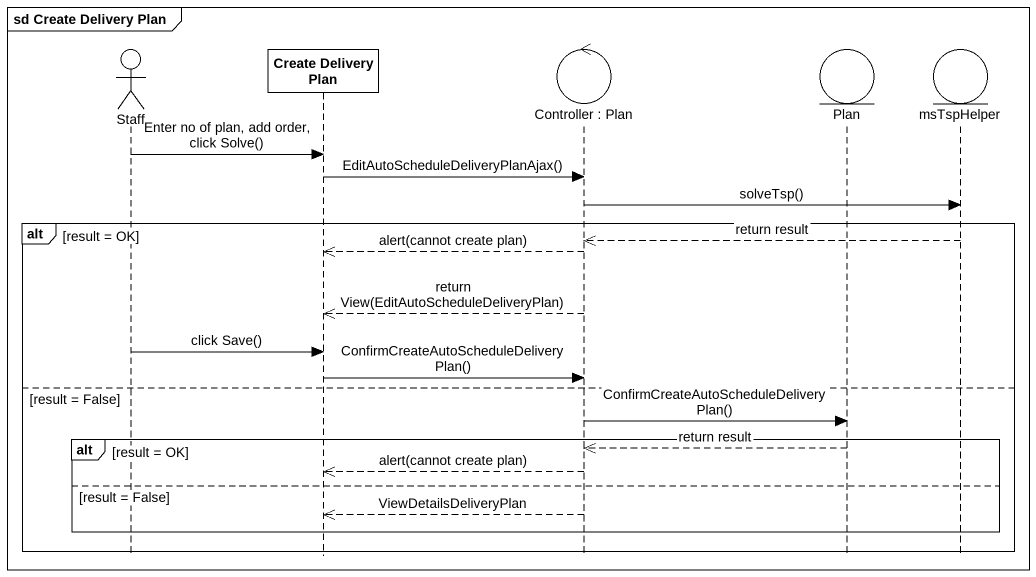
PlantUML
@startuml
mainframe sd Create Delivery Plan
hide footbox
actor Staff
participant "Create Delivery Plan" as Create_Delivery_Plan
control "Controller : Plan" as Controller_Plan
entity Plan
entity msTspHelper

Staff -> Create_Delivery_Plan : Enter no of plan, add order, click Solve()
Create_Delivery_Plan -> Controller_Plan : EditAutoScheduleDeliveryPlanAjax()
Controller_Plan -> msTspHelper : solveTsp()
alt result = OK
  msTspHelper -->> Controller_Plan : return result
  Controller_Plan -->> Create_Delivery_Plan : alert(cannot create plan)
  Controller_Plan -->> Create_Delivery_Plan : return View(EditAutoScheduleDeliveryPlan)
  Staff -> Create_Delivery_Plan : click Save()
  Create_Delivery_Plan -> Controller_Plan : ConfirmCreateAutoScheduleDeliveryPlan()
else result = False
  Controller_Plan -> Plan : ConfirmCreateAutoScheduleDeliveryPlan()
  alt result = OK
    Plan -->> Controller_Plan : return result
    Controller_Plan -->> Create_Delivery_Plan : alert(cannot create plan)
  else result = False
    Controller_Plan -->> Create_Delivery_Plan : ViewDetailsDeliveryPlan
  end
end
@enduml
